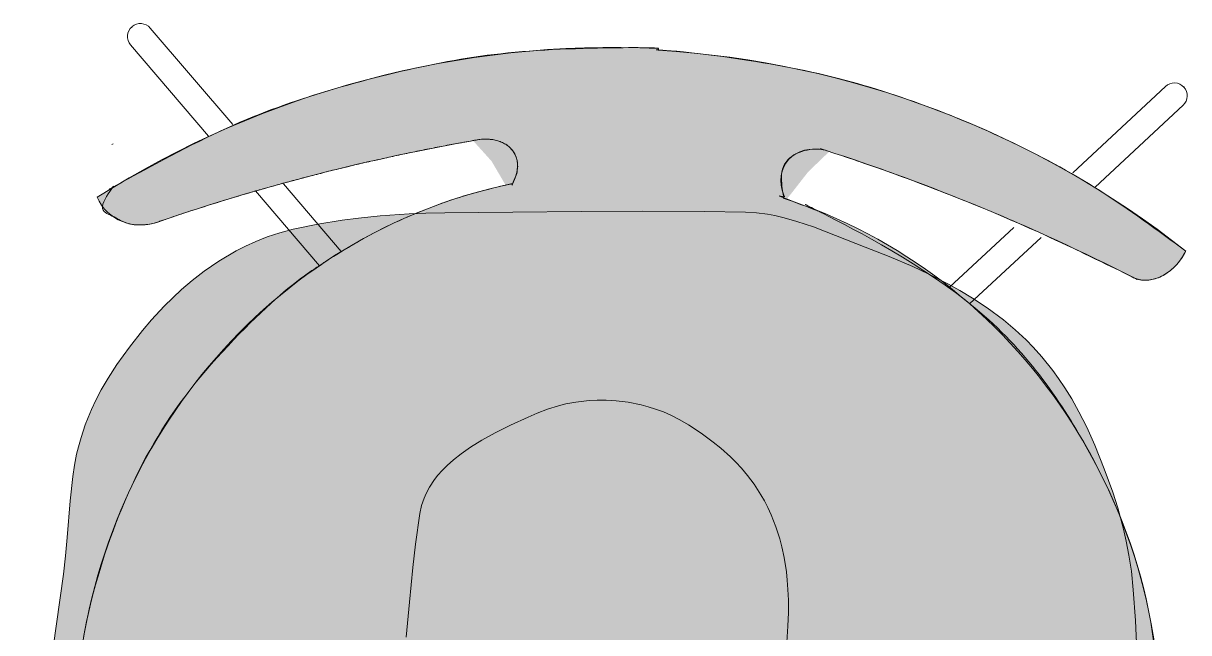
# Model space of a CAD drawing. Header units: millimetres. Extents: x 77031 to 80127, y -3300 to -507.
# Drawn here: x 79168 to 79709, y -891 to -608 of the extents above; entities that cross this region are included whole.
import ezdxf

# ---------------------------------------------------------------- set-up
doc = ezdxf.new("R2010")
doc.units = ezdxf.units.MM
doc.header["$MEASUREMENT"] = 0
for name, color, linetype, lineweight in [('FURN-FREE', 1, 'Continuous', 0), ('PRES-FILL', 7, 'Continuous', 0), ('PRES-PEOP', 42, 'Continuous', 0)]:
    doc.layers.add(name, color=color, linetype=linetype, lineweight=lineweight)

# ---------------------------------------------------------------- blocks, each defined once
blk = doc.blocks.new('ANT_4')
at = {"color": 0, "linetype": 'ByBlock', "lineweight": -2}
for p, q in [((-230.6050000000105, 252.3579999999997), (-230.5850000000064, 252.3590000000058)), ((-222.109999999986, 252.0420000000026), (-182.1699999999983, 208.8470000000048)), ((-230.9230000000098, 243.8940000000025), (-193.1000000000058, 202.9900000000016)), ((249.7079999999842, 243.2330000000047), (208.2010000000009, 201.5610000000065)), ((258.2300000000105, 234.7640000000006), (218.9060000000027, 195.299)), ((-237.2880000000005, 197.6640000000029), (-237.7750000000087, 197.3370000000014)), ((-170.4360000000015, 178.4900000000057), (-139.4140000000043, 144.9220000000005)), ((-157.5270000000019, 182.2000000000021), (-129.5180000000109, 151.9010000000026)), ((181.9289999999892, 175.1600000000026), (153.1640000000043, 146.2840000000028)), ((194.6730000000098, 170.9690000000005), (162.7639999999956, 138.927000000002)), ((237.9219999999914, 154.1480000000047), (237.9240000000136, 154.1490000000017))]:
    blk.add_line(p, q, dxfattribs=at)
at = {"color": 0, "linetype": 'ByBlock', "lineweight": -2, "extrusion": (0, 0, -1)}
for centre, radius, start, end in [((-10.84310449811164, -197.5296352611679), 449.2945550665205, 55.50108333333332, 90.38600277777779), ((226.5099585044372, 247.9666756855809), 6.000000000000013, 47.15889444444441, 137.2503583333333), ((-4.928342642917414, -185.8805704262788), 436.8134136936625, 91.17048888888888, 126.0554083333333), ((-253.9718071523967, 238.9973606325393), 6.000000000000004, 135.0319611111111, 224.8725805555556)]:
    blk.add_arc(centre, radius, start, end, dxfattribs=at)
at = {"color": 0, "linetype": 'ByBlock', "lineweight": -2}
for centre, radius, start, end in [((-226.5152713026764, 247.9676244759812), 5.999999999999996, 132.8928833333333, 222.7335027777778), ((253.9664626423328, 238.9966108046428), 6.000000000000006, 45.01981666666666, 135.1112805555555), ((132.7071059824084, -735.3424480638171), 962.6963830246401, 102.0174, 111.1355305555556), ((-169.4349192846275, -727.9805375626927), 971.6445047199426, 65.2129611111111, 74.33109166666665)]:
    blk.add_arc(centre, radius, start, end, dxfattribs=at)
for centre, major_axis, ratio, start_param, end_param in [((-69.79697139904601, 189.0052291860738), (-18.85645010637373, -11.42001704835106), 0.7101413615132941, 2.274888714839134, 4.205581096373834), ((93.71362615287944, 189.1944012008926), (18.41705503726558, -12.11588146826803), 0.7751110379519796, 2.077604210805752, 4.019110361497601)]:
    blk.add_ellipse(centre, major_axis=major_axis, ratio=ratio, start_param=start_param, end_param=end_param, dxfattribs=at)
at = {"color": 0, "linetype": 'ByBlock', "lineweight": -2, "extrusion": (0, 0, -1)}
for centre, major_axis, ratio, start_param, end_param in [((5.602032608047011, -66.64383137634059), (4.853131661300853, 259.9547020407177), 0.9615384615384603, 4.71238898038469, 6.033510042954888), ((9.50135314144427, -66.71662820159827), (4.853131661300853, 259.9547020407177), 0.9615384615384603, 0.2429364510200118, 1.570796326794897), ((-222.6850850694027, 182.0806756646398), (20.94804797271574, 9.330090363337069), 0.9239178866150758, 1.587065655824202, 3.141592653589793), ((246.9130862459133, 173.3136979749574), (9.33663426129368, 19.01903679660439), 0.7660621444968636, 1.570796326794897, 3.125323324560488)]:
    blk.add_ellipse(centre, major_axis=major_axis, ratio=ratio, start_param=start_param, end_param=end_param, dxfattribs=at)
at = {"color": 0, "linetype": 'ByBlock', "lineweight": -2}
blk.add_point((258.2100000000064, 243.2360000000049), dxfattribs=at)
blk = doc.blocks.new('*U17')
h = blk.add_hatch(color=7)
edge = h.paths.add_edge_path()
edge.add_arc((-189.5230698579501, 3.894953851107857), 436.8134136936625, 323.9445916666667, 358.8295111111111)
edge.add_line((247.1991972945707, -5.028036447503837), (248.1122242495876, -5.046691238021594))
edge.add_arc((-201.1721346928387, -2.019808004086372), 449.2945550665205, 359.6139972222223, 394.4989166666667)
edge.add_ellipse((178.438176232969, 231.508381563428), major_axis=(-9.330090363337066, 20.94804797271574), ratio=0.923917886615076, start_angle=1.272221872585407e-14, end_angle=89.06783611111112)
edge.add_line((158.9346738031754, 223.2300806680287), (158.9509580197946, 223.2407149623759))
edge.add_arc((-738.9849474954879, -123.8838094883686), 962.696383024639, 18.352088268259195, 21.135530555555476, ccw=False)
edge.add_line((174.7483423471522, 179.2264030120568), (174.8475005683345, 179.2592964940268))
edge.add_line((174.8475005683345, 179.2592964940268), (174.7632560480897, 179.1814415873669))
edge.add_arc((-738.9849474954879, -123.8838094883686), 962.696383024639, 12.01740000000001, 18.349268978559394, ccw=False)
edge.add_line((202.6133815910021, 76.5579839336715), (202.613385594364, 76.55796512744564))
edge.add_ellipse((185.3627297544026, 78.62026789307129), major_axis=(-11.42001704835106, 18.85645010637373), ratio=0.7101413615132938, start_angle=130.3415222222222, end_angle=240.9620472222222, ccw=False)
edge.add_line((182.5489720905694, 60.23238496079284), (182.7609163116608, 60.28017894513323))
edge.add_ellipse((-70.28633080801183, 3.22126388597826), major_axis=(259.9547020407177, -4.853131661300898), ratio=0.9615384615384603, start_angle=14.30533888888888, end_angle=36.56680948074337)
edge.add_line((141.2796922553707, 148.2373896327917), (141.2795005683292, 148.2372964940296))
edge.add_line((141.2795005683292, 148.2372964940296), (141.2796552746972, 148.2374394665385))
edge.add_ellipse((-70.28633080801183, 3.22126388597826), major_axis=(259.9547020407177, -4.853131661300898), ratio=0.9615384615384603, start_angle=36.56682350138795, end_angle=90)
edge.add_line((-65.61985805676022, 253.1777081558976), (-65.6193813624709, 253.1770107808261))
edge.add_ellipse((-70.28585411372342, 3.220566510921344), major_axis=(-4.666472751250939, -249.9564442699204), ratio=0.7200000000000003, start_angle=180, end_angle=270.0477989558357)
edge.add_line((-250.2583243620504, 6.371899793577377), (-250.2582958129372, 6.373381804273539))
edge.add_line((-250.2582958129328, 6.37338180426741), (-250.2583502784355, 6.370465271509602))
edge.add_line((-250.2583502784306, 6.370465271513362), (-250.2583243620471, 6.371899793570293))
edge.add_ellipse((-70.29369377162948, 2.800639684093767), major_axis=(-4.731426504006894, -253.4356479310827), ratio=0.7101157289572855, start_angle=269.9522072734702, end_angle=360)
edge.add_line((-75.02512027563535, -250.6350082469871), (-75.02560038452111, -250.6345009173383))
edge.add_ellipse((-70.35912763326951, -0.6780566474189982), major_axis=(259.9547020407177, -4.853131661300898), ratio=0.9615384615384603, start_angle=270, end_angle=346.0807666666667)
edge.add_line((180.8396707460952, -65.51667338455445), (182.314817429226, -65.89743086454109))
edge.add_ellipse((185.5519017692213, -84.89032965885417), major_axis=(-12.11588146826803, -18.41705503726557), ratio=0.7751110379519798, start_angle=119.0379527777778, end_angle=230.2780611111111, ccw=False)
edge.add_line((203.9136546580635, -84.161566487237), (203.9136485167455, -84.16158838126285))
edge.add_arc((-731.6230369943639, 178.2582157786528), 971.6445047199426, 335.213116897576, 344.3310916666666, ccw=False)
edge.add_line((150.507241983214, -229.0981570245494), (150.5065005683309, -229.1007035059883))
edge.add_line((150.5065005683309, -229.1007035059883), (150.5061343833809, -229.1005555235897))
edge.add_line((150.5061343833809, -229.1005555235897), (150.5055005683334, -229.0987035059661))
edge.add_line((150.5055005683334, -229.0987035059661), (150.5383184758289, -228.991420954495))
edge.add_ellipse((169.6711985432867, -238.089789751888), major_axis=(19.0190367966044, -9.336634261293675), ratio=0.7660621444968635, start_angle=180.9321638888889, end_angle=270)
edge.add_line((162.5187564786906, -252.6595538665424), (163.6179454810863, -253.1991566765792))
at = {"color": 0}
blk.add_rational_spline([(163.6179454810922, -253.1991566765792), (244.3956380618752, -142.2440036543121), (247.1991972945757, -5.028036447503837), (247.6557107720782, -5.03736384275544), (248.1122242495876, -5.046691238021594), (249.0632559276296, 136.1162228151952), (169.1080861778337, 252.4564290876879), (150.0661567962538, 243.9753090432787), (158.9346738031686, 223.2300806680287), (158.9428159114855, 223.2353978152096), (158.9509580197946, 223.2407149623759), (167.3843117158985, 201.4254568799079), (174.7483423471567, 179.2264030120568), (174.7979214577431, 179.2428497530491), (174.8475005683345, 179.2592964940268), (174.8053783082119, 179.2203690407041), (174.7632560480897, 179.1814415873669), (191.5264878288372, 128.6399398121575), (202.6133815910043, 76.5579839336715), (202.6133835926826, 76.55797453055857), (202.613385594364, 76.55796512744564), (207.6479790385406, 47.05271919767256), (182.5489720905612, 60.23238496079284), (182.6549442011146, 60.25628195297031), (182.7609163116608, 60.28017894513323), (171.0129643532637, 108.1699772469728), (141.2796922553753, 148.2373896327917), (141.27959641185, 148.2373430634179), (141.2795005683292, 148.2372964940296), (141.2795779215135, 148.237367980284), (141.2796552746972, 148.2374394665385), (65.21804999950791, 250.7350764623698), (-65.61985805676113, 253.1777081558976), (-65.61961970961511, 253.1773594683618), (-65.6193813624709, 253.1770107808261), (-245.7382225845445, 256.5396752922534), (-250.2583243620475, 6.37189979357936), (-250.2583100890329, 6.372640798959765), (-250.2582958129371, 6.37338180426741), (-250.2583230456844, 6.371923537895782), (-250.2583502784355, 6.370465271509602), (-250.2583373217194, 6.371182532544481), (-250.2583243620475, 6.37189979357936), (-255.1439419148408, -247.2723441011622), (-75.02512027563625, -250.6350082469871), (-75.02536033007846, -250.6347545821773), (-75.02560038452111, -250.6345009173383), (128.3684962364841, -254.4316945140599), (180.8396707460938, -65.51667338452535), (181.5772440876608, -65.70705212454777), (182.314817429226, -65.89743086454109), (209.2685806552313, -53.96520079177571), (203.9136546580639, -84.161566487237), (203.9136515874047, -84.16157743424992), (203.9136485167455, -84.16158838126285), (182.9888989878027, -158.7591245014337), (150.5072419832272, -229.0981570245494), (150.5068712757725, -229.0994302652543), (150.5065005683309, -229.1007035059883), (150.5063174758557, -229.1006295147818), (150.5061343833809, -229.1005555235897), (150.5058174758569, -229.0996295147634), (150.5055005683334, -229.0987035059661), (150.5219095220809, -229.0450622302305), (150.5383184758289, -228.991420954495), (143.8066565910931, -243.4735979856341), (162.518756478697, -252.659553866557), (163.0683509798882, -252.9293552715535), (163.6179454810922, -253.1991566765792)], [1, 0.954018458761833, 1, 1, 1, 0.954018458761833, 1, 0.7128353987122346, 1, 1, 1, 0.9997050096312174, 1, 1, 1, 1, 1, 0.9984737766805626, 1, 1, 1, 0.5691322564512941, 1, 1, 1, 0.9811892478442809, 1, 1, 1, 1, 1, 0.8932412642455915, 1, 1, 1, 0.7068117680607829, 1, 0.9999999999957255, 1, 1, 1, 0.999999999995883, 1, 0.7068118065158087, 1, 1, 1, 0.7875766260787885, 1, 1, 1, 0.5646781698281227, 1, 1, 1, 0.9968360298930732, 1, 1, 1, 1, 1, 1, 1, 1, 1, 0.7128353987122346, 1, 1, 1], degree=2, knots=[0, 0, 0, 0.03448275862068965, 0.03448275862068965, 0.06896551724137931, 0.06896551724137931, 0.1034482758620689, 0.1034482758620689, 0.1379310344827586, 0.1379310344827586, 0.1724137931034482, 0.1724137931034482, 0.2068965517241378, 0.2068965517241378, 0.2241379310344826, 0.2241379310344826, 0.2413793103448275, 0.2413793103448275, 0.2758620689655172, 0.2758620689655172, 0.3103448275862069, 0.3103448275862069, 0.3448275862068964, 0.3448275862068964, 0.3793103448275861, 0.3793103448275861, 0.4137931034482755, 0.4137931034482755, 0.4310344827586206, 0.4310344827586206, 0.4482758620689654, 0.4482758620689654, 0.4827586206896549, 0.4827586206896549, 0.5172413793103448, 0.5172413793103448, 0.5517241379310345, 0.5517241379310345, 0.5862068965517239, 0.5862068965517239, 0.6206896551724138, 0.6206896551724138, 0.6551724137931033, 0.6551724137931033, 0.6896551724137929, 0.6896551724137929, 0.7241379310344825, 0.7241379310344825, 0.7586206896551724, 0.7586206896551724, 0.7931034482758622, 0.7931034482758622, 0.8275862068965517, 0.8275862068965517, 0.8620689655172412, 0.8620689655172412, 0.8965517241379309, 0.8965517241379309, 0.9051724137931034, 0.9051724137931034, 0.9137931034482757, 0.9137931034482757, 0.9224137931034483, 0.9224137931034483, 0.9310344827586206, 0.9310344827586206, 0.9655172413793103, 0.9655172413793103, 1, 1, 1], dxfattribs=at)
at = {"color": 0, "linetype": 'Continuous', "lineweight": 0, "rotation": 270}
blk.add_blockref('ANT_4', (-3.64249943167124, 8.823296494025271), dxfattribs=at)
blk = doc.blocks.new('SERIES 7_4')
at = {"color": 0, "linetype": 'Continuous', "lineweight": 0, "rotation": 89.99999999999997}
blk.add_blockref('*U17', (-5.046691238021594, -248.1122242495944), dxfattribs=at)
blk = doc.blocks.new('*U29')
at = {"layer": 'PRES-FILL', "linetype": 'ByBlock', "lineweight": -2, "extrusion": (0, 0, -1)}
h = blk.add_hatch(color=0, dxfattribs=at)
edge = h.paths.add_edge_path(flags=16)
edge.add_spline(control_points=[(87.07831214767793, -291.0744552105753), (88.89239608468051, -288.4548494400879), (89.38684500837553, -283.2889002702723), (89.49025166836509, -277.4036297992789)], knot_values=[0, 0, 0, 0, 1, 1, 1, 1], degree=3, periodic=0)
edge.add_spline(control_points=[(89.49025166836509, -277.4036297992789), (94.07544578356465, -264.2978469137524), (102.2647964179341, -248.1244687475482), (94.97166972404375, -247.5728208029177), (87.95137615261046, -247.0418098000227), (89.72454525634384, -264.0690811901659), (89.49025166836509, -277.4036297992789)], knot_values=[0, 0, 0, 0, 0.5095306753181346, 0.5095306753181346, 0.5095306753181346, 1, 1, 1, 1], degree=3, periodic=0)
edge.add_spline(control_points=[(89.49025166836509, -277.4036297992789), (87.52906642854941, -283.0092524418142), (86.22724547801045, -288.0536722698598), (87.07831214767793, -291.0744552105753)], knot_values=[0, 0, 0, 0, 1, 1, 1, 1], degree=3, periodic=0)
edge.add_spline(control_points=[(87.07831214767793, -291.0744552105753), (85.9599922293637, -292.6893514408366), (84.34017201390816, -293.3365619410106), (82.00130538466328, -292.5880610099557), (63.59383381524094, -286.6971694839449), (44.85866232329863, -280.6748171648796), (26.44999149457726, -274.1039725799928), (3.977330236448324, -266.0825154139457), (-18.35495155215176, -258.1142490278435), (-40.76494914465002, -249.809805402183), (-62.09082103252877, -241.907104827158), (-84.02545566087065, -234.3002088238209), (-102.0363383753793, -220.28688754615), (-117.448824006904, -208.2952424799005), (-129.9151441368813, -193.2241611071368), (-142.6432244094176, -178.5923170648239), (-163.0005941388154, -155.1900558743801), (-182.8546414146404, -131.3060623629208), (-203.2343677893878, -107.9247166533823), (-213.1979345754662, -96.49367016922042), (-224.2374659781999, -86.03110257819208), (-234.3364193446905, -74.70105654420331), (-246.7178919629805, -60.8102453242609), (-254.7748833752048, -44.37492258177372), (-259.7027346674222, -25.00474835188652), (-268.8092894337969, 10.790883861162), (-269.3557246566706, 46.90065336135012), (-252.6851600430164, 77.86553913385433), (-241.2536237630775, 99.09914599225885), (-227.3397290833236, 117.7993371364209), (-211.9662182720858, 135.6688070436066), (-198.2174307193054, 151.6497725143781), (-184.446872889821, 167.5986870604975), (-170.5998475073648, 183.4938566907585), (-153.8705150601745, 202.6976618187982), (-137.0851828110535, 221.9010084819747), (-119.8497930294543, 240.5959913312545), (-106.8232585273363, 254.7256885524912), (-88.38601897299668, 262.3861756959013), (-71.07116077232058, 271.4910562303485), (-49.31172820175561, 282.9330808634113), (-28.25311481853714, 292.6512301066032), (-3.265834411591641, 297.327335357113), (21.50146026009315, 301.9622726039524), (44.73838342506497, 298.5593976669406), (68.35236469293159, 290.7234910957341), (91.13489496558032, 283.1634876956814), (111.8712580557331, 273.757788462317), (130.4584782136371, 259.7759117501846), (157.4580053185855, 239.466039910214), (182.7918153615174, 217.513669257547), (207.6003872518631, 194.9019255929015), (226.2076064090652, 177.9423975816608), (243.9963418850166, 159.9594654293833), (260.346588723587, 140.744312717994), (265.3696622714488, 134.8410914237393), (270.0630620164593, 127.4894450132924), (269.828143666542, 119.5425549639112), (269.0001458406405, 91.53279035793093), (265.0361819725149, 65.12352676320734), (263.1618364924143, 37.95410509096837), (261.1843437510543, 9.28952072669199), (260.2340487209367, -19.5611151615376), (257.9202655614936, -48.2518908441707), (257.6397211215517, -51.73062547016161), (254.9934591089768, -54.59069810861547), (254.1837163049422, -58.03427320503397), (253.3515663618091, -61.57313863996387), (253.2291796872742, -65.17489315882995), (253.4760670081814, -68.77246832677338), (254.4084206014304, -82.3584723508975), (267.5626279749195, -92.20125338994694), (268.1809031531448, -106.6588880038689), (268.981759190312, -125.38596030396), (262.4752963331921, -142.6908594273409), (255.5529541847354, -157.7631315541803), (248.2408484707121, -173.6840503381827), (230.6169023986149, -188.9544215020142), (215.0945164613877, -195.9084356161911), (194.6235048089511, -205.079429336969), (227.5421476998163, -119.8030906882923), (210.4050449188071, -122.7259414140281), (200.648964470085, -124.3899080240299), (194.8665631468029, -152.8433226549823), (181.9270150395314, -153.2528445356365), (179.847843233576, -153.3186479424257), (175.6591534204708, -153.3011556875572), (175.591642320047, -151.0476115536221), (174.6981617055499, -121.2229162775184), (175.9042505497418, -84.15658467014146), (191.9475750214042, -63.78702212475037), (196.1806730425742, -58.41242815857549), (202.3631110609931, -54.47162794198812), (209.6942834992224, -51.72211669212265)], knot_values=[0, 0, 0, 0, 0.004098381531734696, 0.004098381531734696, 0.004098381531734696, 0.03635368013720219, 0.03635368013720219, 0.03635368013720219, 0.07572982011414187, 0.07572982011414187, 0.07572982011414187, 0.1132010653974124, 0.1132010653974124, 0.1132010653974124, 0.14526640270913, 0.14526640270913, 0.14526640270913, 0.1965519000639748, 0.1965519000639748, 0.1965519000639748, 0.2216251747810174, 0.2216251747810174, 0.2216251747810174, 0.25236539637566, 0.25236539637566, 0.25236539637566, 0.3091726121130702, 0.3091726121130702, 0.3091726121130702, 0.3481271264153437, 0.3481271264153437, 0.3481271264153437, 0.3829647993414165, 0.3829647993414165, 0.3829647993414165, 0.4250540564899624, 0.4250540564899624, 0.4250540564899624, 0.4568651827461615, 0.4568651827461615, 0.4568651827461615, 0.4968419500255261, 0.4968419500255261, 0.4968419500255261, 0.5364667654958765, 0.5364667654958765, 0.5364667654958765, 0.5746963866582342, 0.5746963866582342, 0.5746963866582342, 0.630228181300859, 0.630228181300859, 0.630228181300859, 0.6718787961638446, 0.6718787961638446, 0.6718787961638446, 0.6846745725113127, 0.6846745725113127, 0.6846745725113127, 0.7297748169105458, 0.7297748169105458, 0.7297748169105458, 0.7773569765908894, 0.7773569765908894, 0.7773569765908894, 0.78312627708974, 0.78312627708974, 0.78312627708974, 0.7890552252170661, 0.7890552252170661, 0.7890552252170661, 0.8114455046014806, 0.8114455046014806, 0.8114455046014806, 0.8404477855449914, 0.8404477855449914, 0.8404477855449914, 0.8710830444871903, 0.8710830444871903, 0.8710830444871903, 0.9114849997865957, 0.9114849997865957, 0.9114849997865957, 0.9344856628054873, 0.9344856628054873, 0.9344856628054873, 0.9381814897131244, 0.9381814897131244, 0.9381814897131244, 0.9870941822375215, 0.9870941822375215, 0.9870941822375215, 1, 1, 1, 1], degree=3, periodic=0)
edge.add_line((209.6942834992224, -51.72211669212265), (193.955431392118, -0.0241649686722667))
edge.add_spline(control_points=[(193.955431392118, -0.0241649686722667), (187.0334699935411, 22.71264097995299), (179.5682325627786, 45.27655141682772), (171.5461613383668, 67.66414764719957), (163.0286974002956, 91.43426115250622), (139.5974247023114, 107.5570674202099), (118.7270846086176, 121.8980210750306), (107.4085535302511, 129.6754951798575), (96.13803730567452, 136.5337036815545), (80.50538087005407, 136.8893178527505), (68.37265735134861, 137.1653149897174), (58.48686090826959, 133.788806689874), (50.14550819517171, 127.2132180820699)], knot_values=[0, 0, 0, 0, 0.3242048070790112, 0.3242048070790112, 0.3242048070790112, 0.6684304659642469, 0.6684304659642469, 0.6684304659642469, 0.8551130404015013, 0.8551130404015013, 0.8551130404015013, 1, 1, 1, 1], degree=3, periodic=0)
edge.add_line((50.14550819517171, 127.2132180820699), (43.44551937063807, 121.9315363570786))
edge.add_spline(control_points=[(43.44551937063807, 121.9315363570786), (52.97537610727159, 111.9743174005635), (61.70828375140991, 101.2227619635159), (66.2196739088613, 86.38209284511686), (72.00109886937571, 67.36351722245308), (70.56204819517734, 51.92159684379294), (65.78859446714341, 32.36011425749166), (60.91834914836363, 12.40198238467565), (52.41068678938609, -3.899051624990534), (40.46282677567797, -16.59624482721847), (29.76929379776266, -27.96044344348047), (15.70692158864404, -35.86571801295941), (-4.085994196801039, -37.78828460553632), (-21.39602580967767, -39.46967853732349), (-32.80868237360119, -32.61645050876541), (-46.0311576361928, -27.68787525540392), (-56.11757800572377, -23.92824017642852), (-63.95629683329753, -4.318340353151143), (-73.36998533716542, -9.364488506835187), (-78.17783261310979, -11.94170461557951), (-80.01234252598806, -18.3945593916651), (-82.95708621913946, -23.17112827466917), (-90.37560748164833, -35.20446003901452), (-104.8919222977493, -43.48754374749842), (-103.9488796295409, -59.94721314539493), (-102.6316696438007, -82.93752061139821), (-81.87161202239804, -92.77921701141167), (-71.79374211273534, -109.589686243191), (-62.7509441045695, -124.6735957450219), (-56.88481326242618, -143.0784906290646), (-45.7438668603354, -155.8284881344516), (-27.61782189122459, -176.5724195560542), (8.65840409615339, -176.6467294013128), (33.86351756972726, -189.2710082729027), (57.29500610366085, -201.0069461387684), (80.00715993151971, -218.5647198101797), (102.9092625649355, -230.2106602261701), (126.4267073182637, -242.1695080541322), (170.3451343521301, -203.4649171256387), (183.9370973615951, -215.0859390001424), (185.4372476237404, -216.3685557200151), (186.1864357418453, -221.3471233283854), (185.6590915353445, -224.0190201072328), (183.9894642690488, -232.4785265553073), (161.5987339165004, -243.6861511579336), (165.3047475051208, -244.3993410344556), (170.2820739891904, -245.3571839500655), (189.8162513641728, -233.9521160573568), (202.0941385273254, -232.4393783164996), (206.9790718614167, -231.83751393071), (219.1576623974543, -228.4554485970584), (217.4211306994839, -233.8441241849869), (214.2524660100025, -243.6768880085438), (208.3265807279313, -250.7895085956625), (201.6973211800068, -257.1143157225524), (184.837018313694, -273.2002998294192), (168.616999719794, -289.941646781539), (141.3669247969447, -295.3527005506985), (121.8067194644464, -299.2367751116544), (104.2733657352655, -296.6543974041706), (90.11643816897413, -293.8974959615152), (88.45242821296415, -293.5734488526068), (87.50048847749713, -292.572931299932), (87.07831214767793, -291.0744552105753)], knot_values=[0, 0, 0, 0, 0.0445675321191511, 0.0445675321191511, 0.0445675321191511, 0.1016815997639398, 0.1016815997639398, 0.1016815997639398, 0.1599537725823565, 0.1599537725823565, 0.1599537725823565, 0.2121083342373425, 0.2121083342373425, 0.2121083342373425, 0.2577204674264914, 0.2577204674264914, 0.2577204674264914, 0.2925144935189276, 0.2925144935189276, 0.2925144935189276, 0.3102848248294786, 0.3102848248294786, 0.3102848248294786, 0.3550525854241348, 0.3550525854241348, 0.3550525854241348, 0.4175826737119677, 0.4175826737119677, 0.4175826737119677, 0.4736904586800346, 0.4736904586800346, 0.4736904586800346, 0.5649764407445235, 0.5649764407445235, 0.5649764407445235, 0.6498388415546573, 0.6498388415546573, 0.6498388415546573, 0.7369813565731338, 0.7369813565731338, 0.7369813565731338, 0.746599309966639, 0.746599309966639, 0.746599309966639, 0.7770507628045908, 0.7770507628045908, 0.7770507628045908, 0.817948298408715, 0.817948298408715, 0.817948298408715, 0.8342199689575515, 0.8342199689575515, 0.8342199689575515, 0.8639110295738617, 0.8639110295738617, 0.8639110295738617, 0.9394247835290591, 0.9394247835290591, 0.9394247835290591, 0.9936288375354178, 0.9936288375354178, 0.9936288375354178, 1, 1, 1, 1], degree=3, periodic=0)
at = {"layer": 'PRES-PEOP', "color": 0, "linetype": 'ByBlock', "lineweight": -2, "extrusion": (0, 0, -1), "flags": 128}
for points in [[(152.8267497413981, 242.2985598653104), (141.721753737329, 251.1309100056387), (130.4584782136371, 259.7759117501846), (123.4049339027843, 264.799528890755), (117.0558820584483, 268.8735585922477), (111.3683771468786, 272.2088810227797), (106.2930845463634, 274.9628664284974), (97.19568810226338, 279.4416036494003), (90.19784288969822, 282.5409279719024), (79.43071058287751, 286.8219833046605), (68.35236469293159, 290.7234910957341), (59.53830314812512, 293.444551226632), (51.83160202302679, 295.4523504952449), (45.07998631960072, 296.9000140265925), (39.15760244342528, 297.9142856177496), (33.95861774382502, 298.5979637734927), (29.39279718988109, 299.0330797419083), (21.35552726172318, 299.4103336945191), (15.27991761822341, 299.356780215443), (10.69173482929909, 299.118595751097), (3.751879115538031, 298.4299740515416), (-3.265834411591641, 297.327335357113), (-12.4859969984318, 295.3449949310016), (-20.28084655222483, 293.2536368538567), (-26.92493009369355, 291.1718054332159), (-32.62517644771287, 289.1716097251847), (-42.40119507051713, 285.3063300503345), (-49.61468122985389, 282.1340770118186), (-60.34001144774811, 276.9991975214289), (-71.07116077232058, 271.4910562303485), (-84.17320230606856, 264.8079915647613), (-93.89653641637415, 259.7095108682697), (-100.9611452354802, 255.6237726225881), (-106.059760036318, 252.3221344938429), (-109.7410816355405, 249.6744246147864), (-112.409085474872, 247.5761608942121), (-116.2425367656979, 244.2239803420234), (-119.8497930294543, 240.5959913312545), (-132.7141492879819, 226.4764150680639), (-151.7457676101913, 205.0630254053758), (-170.5998475073648, 183.4938566907585), (-191.3195879308332, 159.6134896653166), (-211.9662182720858, 135.6688070436066), (-217.6599577846282, 128.9192570921223), (-222.5198042792399, 122.9247244792277), (-230.7259737304485, 112.2065976106678), (-236.610161428187, 103.9529473193325), (-240.8593724437669, 97.62780089974694), (-246.9520361231844, 87.90237362137123), (-252.6851600430164, 77.86553913385433), (-255.6143822339072, 72.04614680635859), (-258.0044339216402, 66.48317890906037), (-259.9417265634183, 61.17948359750881), (-261.4991991204879, 56.13440988475486), (-262.7384347550906, 51.34461078514141), (-264.5067223336009, 42.21993934818602), (-265.4854536767962, 34.09769972953654), (-265.9280719948147, 26.89815375899343), (-266.0129736210511, 20.53649850745569), (-265.5189487371754, 9.286634857504396), (-264.6435367935701, 0.7710611355360015), (-263.72080866123, -5.648656492900045), (-261.9356686981264, -15.31493950914592), (-259.7027346674222, -25.00474835188652), (-257.7072162145996, -32.17580147938133), (-255.7092521375162, -38.20736506692629), (-253.7604042744424, -43.30490697451023), (-251.8963439241052, -47.63144048595132), (-250.1402043174821, -51.31742136739922), (-248.505473609257, -54.46811426677596), (-245.4184304290538, -59.81903494204744), (-242.908997963219, -63.70027832809865), (-240.9148184588921, -66.53924378901866), (-237.7390407942075, -70.6854071066482), (-234.3364193446905, -74.70105654420331), (-226.6150156340082, -83.07341130358691), (-214.7888087521496, -95.38297598968347), (-208.9379129411755, -101.5874928220583), (-203.2343677893878, -107.9247166533823), (-172.9335290726449, -143.2453998736601)], [(42.30569761838706, 123.1151943610021), (37.17345893803576, 128.3311768929416), (32.5034716568407, 132.7574442142868), (28.26247008871724, 136.491184361621), (24.42137812215515, 139.6289525296379), (20.95287123195158, 142.2603682074041), (17.83032134083624, 144.4653116193658), (12.15577048977866, 148.0791292121066), (7.71275884800707, 150.562545328532), (4.268742274281976, 152.2848670117746), (-1.086656372979633, 154.6241073820638), (-6.681528498702392, 156.6466464374898), (-10.27867465069721, 157.7261329594985), (-13.63139486521686, 158.5756068344126), (-16.75969240520499, 159.2332775273244), (-22.59399236963509, 160.1179174829595), (-27.67481244308874, 160.5354231907768), (-32.10977511515375, 160.6414568325272), (-35.98733679712313, 160.5449020072629), (-39.38136890025635, 160.3216073321673), (-45.33237938780803, 159.6346883518854), (-49.81290630960575, 158.8857315950081), (-56.57678068677342, 157.4136435860491), (-63.41155187656841, 155.5570370833811), (-67.84875421201286, 154.0818664593171), (-71.90046972093114, 152.4441332393108), (-75.5956312501512, 150.6956067096835), (-78.96223083900986, 148.8778880812024), (-82.02701760469063, 147.0242188483535), (-84.81530325324275, 145.1609754188612), (-89.80693120662909, 141.3595419111589), (-93.90348773331061, 137.727565831352), (-97.26514834410773, 134.335390182343), (-100.0257825182853, 131.2165546824035), (-102.2960530968703, 128.3811261621231), (-105.9253913543434, 123.202669718492), (-108.3452580552766, 119.1577415599895), (-109.9817317983034, 116.0444758569065), (-112.1369868198817, 111.2632434163461), (-113.9169936891776, 106.3691285354726), (-115.3018438015933, 102.0161194057), (-117.878598171621, 93.4742438611429), (-119.9451032225115, 85.7176765625627), (-121.4691082343197, 78.81866450056987), (-122.4911553848287, 72.7660841132165), (-123.0840971857469, 67.5046405599278), (-123.3300691907789, 62.95867435044056), (-123.3081675862413, 59.04619574483513), (-123.0885448672561, 55.68679012051143), (-122.7302315756897, 52.80574096831697), (-122.2810179064763, 50.33587014859222), (-121.1686470328059, 46.14423757581972), (-120.0431291239802, 43.12357252708898), (-119.024662356409, 40.93510806046106), (-117.2010479146702, 37.78792533196247), (-115.0026224108369, 34.81802084118681), (-105.5709923312825, 23.84156605489261), (-98.33178701555153, 15.79311452444381), (-87.30054301232303, 3.902209536652663), (-76.17947707413987, -7.913021600659704)]]:
    blk.add_lwpolyline(points, dxfattribs=at)
blk = doc.blocks.new('ANT_14')
at = {"color": 0, "linetype": 'ByBlock', "lineweight": -2}
for p, q in [((-230.6050000000105, 252.3579999999997), (-230.5850000000064, 252.3590000000058)), ((-222.109999999986, 252.0420000000026), (-182.1699999999983, 208.8470000000048)), ((-230.9230000000098, 243.8940000000025), (-193.1000000000058, 202.9900000000016)), ((249.7079999999842, 243.2330000000047), (208.2010000000009, 201.5610000000065)), ((258.2300000000105, 234.7640000000006), (218.9060000000027, 195.299)), ((-237.2880000000005, 197.6640000000029), (-237.7750000000087, 197.3370000000014)), ((-170.4360000000015, 178.4900000000057), (-139.4140000000043, 144.9220000000005)), ((-157.5270000000019, 182.2000000000021), (-129.5180000000109, 151.9010000000026)), ((181.9289999999892, 175.1600000000026), (153.1640000000043, 146.2840000000028)), ((194.6730000000098, 170.9690000000005), (162.7639999999956, 138.927000000002)), ((237.9219999999914, 154.1480000000047), (237.9240000000136, 154.1490000000017))]:
    blk.add_line(p, q, dxfattribs=at)
at = {"color": 0, "linetype": 'ByBlock', "lineweight": -2, "extrusion": (0, 0, -1)}
for centre, radius, start, end in [((-10.84310449811164, -197.5296352611679), 449.2945550665205, 55.50108333333332, 90.38600277777779), ((226.5099585044372, 247.9666756855809), 6.000000000000013, 47.15889444444441, 137.2503583333333), ((-4.928342642917414, -185.8805704262788), 436.8134136936625, 91.17048888888888, 126.0554083333333), ((-253.9718071523967, 238.9973606325393), 6.000000000000004, 135.0319611111111, 224.8725805555556)]:
    blk.add_arc(centre, radius, start, end, dxfattribs=at)
at = {"color": 0, "linetype": 'ByBlock', "lineweight": -2}
for centre, radius, start, end in [((-226.5152713026764, 247.9676244759812), 5.999999999999996, 132.8928833333333, 222.7335027777778), ((253.9664626423328, 238.9966108046428), 6.000000000000006, 45.01981666666666, 135.1112805555555), ((132.7071059824084, -735.3424480638171), 962.6963830246401, 102.0174, 111.1355305555556), ((-169.4349192846275, -727.9805375626927), 971.6445047199426, 65.2129611111111, 74.33109166666665)]:
    blk.add_arc(centre, radius, start, end, dxfattribs=at)
for centre, major_axis, ratio, start_param, end_param in [((-69.79697139904601, 189.0052291860738), (-18.85645010637373, -11.42001704835106), 0.7101413615132941, 2.274888714839134, 4.205581096373834), ((93.71362615287944, 189.1944012008926), (18.41705503726558, -12.11588146826803), 0.7751110379519796, 2.077604210805752, 4.019110361497601)]:
    blk.add_ellipse(centre, major_axis=major_axis, ratio=ratio, start_param=start_param, end_param=end_param, dxfattribs=at)
at = {"color": 0, "linetype": 'ByBlock', "lineweight": -2, "extrusion": (0, 0, -1)}
for centre, major_axis, ratio, start_param, end_param in [((5.602032608047011, -66.64383137634059), (4.853131661300853, 259.9547020407177), 0.9615384615384603, 4.71238898038469, 6.033510042954888), ((9.50135314144427, -66.71662820159827), (4.853131661300853, 259.9547020407177), 0.9615384615384603, 0.2429364510200118, 1.570796326794897), ((-222.6850850694027, 182.0806756646398), (20.94804797271574, 9.330090363337069), 0.9239178866150758, 1.587065655824202, 3.141592653589793), ((246.9130862459133, 173.3136979749574), (9.33663426129368, 19.01903679660439), 0.7660621444968636, 1.570796326794897, 3.125323324560488)]:
    blk.add_ellipse(centre, major_axis=major_axis, ratio=ratio, start_param=start_param, end_param=end_param, dxfattribs=at)
at = {"color": 0, "linetype": 'ByBlock', "lineweight": -2}
blk.add_point((258.2100000000064, 243.2360000000049), dxfattribs=at)
blk = doc.blocks.new('*U51')
h = blk.add_hatch(color=7)
edge = h.paths.add_edge_path()
edge.add_arc((-189.5230698579501, 3.894953851107857), 436.8134136936625, 323.9445916666667, 358.8295111111111)
edge.add_line((247.1991972945707, -5.028036447503837), (248.1122242495876, -5.046691238021594))
edge.add_arc((-201.1721346928387, -2.019808004086372), 449.2945550665205, 359.6139972222223, 394.4989166666667)
edge.add_ellipse((178.438176232969, 231.508381563428), major_axis=(-9.330090363337066, 20.94804797271574), ratio=0.923917886615076, start_angle=1.272221872585407e-14, end_angle=89.06783611111112)
edge.add_line((158.9346738031754, 223.2300806680287), (158.9509580197946, 223.2407149623759))
edge.add_arc((-738.9849474954879, -123.8838094883686), 962.6963830246389, 18.352088268259195, 21.135530555555476, ccw=False)
edge.add_line((174.7483423471522, 179.2264030120568), (174.8475005683345, 179.2592964940268))
edge.add_line((174.8475005683345, 179.2592964940268), (174.7632560480897, 179.1814415873669))
edge.add_arc((-738.9849474954879, -123.8838094883686), 962.6963830246389, 12.01740000000001, 18.349268978559394, ccw=False)
edge.add_line((202.6133815910021, 76.5579839336715), (202.613385594364, 76.55796512744564))
edge.add_ellipse((185.3627297544026, 78.62026789307129), major_axis=(-11.42001704835106, 18.85645010637373), ratio=0.7101413615132938, start_angle=130.3415222222222, end_angle=240.9620472222222, ccw=False)
edge.add_line((182.5489720905694, 60.23238496079284), (182.7609163116608, 60.28017894513323))
edge.add_ellipse((-70.28633080801183, 3.22126388597826), major_axis=(259.9547020407177, -4.853131661300898), ratio=0.9615384615384603, start_angle=14.30533888888888, end_angle=36.56680948074337)
edge.add_line((141.2796922553707, 148.2373896327917), (141.2795005683292, 148.2372964940296))
edge.add_line((141.2795005683292, 148.2372964940296), (141.2796552746972, 148.2374394665385))
edge.add_ellipse((-70.28633080801183, 3.22126388597826), major_axis=(259.9547020407177, -4.853131661300898), ratio=0.9615384615384603, start_angle=36.56682350138795, end_angle=90)
edge.add_line((-65.61985805676022, 253.1777081558976), (-65.6193813624709, 253.1770107808261))
edge.add_ellipse((-70.28585411372342, 3.220566510921344), major_axis=(-4.666472751250939, -249.9564442699204), ratio=0.7200000000000002, start_angle=180, end_angle=270.0477989558357)
edge.add_line((-250.2583243620504, 6.371899793577377), (-250.2582958129371, 6.373381804273539))
edge.add_line((-250.2582958129328, 6.37338180426741), (-250.2583502784355, 6.370465271509602))
edge.add_line((-250.2583502784306, 6.370465271513362), (-250.2583243620471, 6.371899793570293))
edge.add_ellipse((-70.29369377162948, 2.800639684093767), major_axis=(-4.731426504006894, -253.4356479310827), ratio=0.7101157289572854, start_angle=269.9522072734702, end_angle=360)
edge.add_line((-75.02512027563535, -250.6350082469871), (-75.02560038452111, -250.6345009173383))
edge.add_ellipse((-70.35912763326951, -0.6780566474189982), major_axis=(259.9547020407177, -4.853131661300898), ratio=0.9615384615384603, start_angle=270, end_angle=346.0807666666667)
edge.add_line((180.8396707460952, -65.51667338455445), (182.314817429226, -65.89743086454109))
edge.add_ellipse((185.5519017692213, -84.89032965885417), major_axis=(-12.11588146826803, -18.41705503726557), ratio=0.7751110379519798, start_angle=119.0379527777778, end_angle=230.2780611111111, ccw=False)
edge.add_line((203.9136546580635, -84.161566487237), (203.9136485167455, -84.16158838126285))
edge.add_arc((-731.6230369943639, 178.2582157786528), 971.6445047199426, 335.213116897576, 344.3310916666666, ccw=False)
edge.add_line((150.507241983214, -229.0981570245494), (150.5065005683309, -229.1007035059883))
edge.add_line((150.5065005683309, -229.1007035059883), (150.5061343833809, -229.1005555235897))
edge.add_line((150.5061343833809, -229.1005555235897), (150.5055005683334, -229.0987035059661))
edge.add_line((150.5055005683334, -229.0987035059661), (150.5383184758289, -228.991420954495))
edge.add_ellipse((169.6711985432867, -238.089789751888), major_axis=(19.0190367966044, -9.336634261293675), ratio=0.7660621444968635, start_angle=180.9321638888889, end_angle=270)
edge.add_line((162.5187564786906, -252.6595538665424), (163.6179454810863, -253.1991566765792))
at = {"color": 0}
blk.add_rational_spline([(163.6179454810922, -253.1991566765792), (244.3956380618752, -142.2440036543121), (247.1991972945757, -5.028036447503837), (247.6557107720782, -5.03736384275544), (248.1122242495876, -5.046691238021594), (249.0632559276296, 136.1162228151952), (169.1080861778337, 252.4564290876879), (150.0661567962538, 243.9753090432787), (158.9346738031686, 223.2300806680287), (158.9428159114855, 223.2353978152096), (158.9509580197946, 223.2407149623759), (167.3843117158985, 201.4254568799079), (174.7483423471567, 179.2264030120568), (174.7979214577431, 179.2428497530491), (174.8475005683345, 179.2592964940268), (174.8053783082119, 179.2203690407041), (174.7632560480897, 179.1814415873669), (191.5264878288372, 128.6399398121575), (202.6133815910043, 76.5579839336715), (202.6133835926826, 76.55797453055857), (202.613385594364, 76.55796512744564), (207.6479790385406, 47.05271919767256), (182.5489720905612, 60.23238496079284), (182.6549442011146, 60.25628195297031), (182.7609163116608, 60.28017894513323), (171.0129643532637, 108.1699772469728), (141.2796922553753, 148.2373896327917), (141.27959641185, 148.2373430634179), (141.2795005683292, 148.2372964940296), (141.2795779215135, 148.237367980284), (141.2796552746972, 148.2374394665385), (65.21804999950791, 250.7350764623698), (-65.61985805676113, 253.1777081558976), (-65.61961970961511, 253.1773594683618), (-65.6193813624709, 253.1770107808261), (-245.738222584544, 256.5396752922534), (-250.2583243620472, 6.37189979357936), (-250.2583100890329, 6.372640798959765), (-250.2582958129369, 6.37338180426741), (-250.2583230456844, 6.371923537895782), (-250.2583502784355, 6.370465271509602), (-250.2583373217194, 6.371182532544481), (-250.2583243620472, 6.37189979357936), (-255.1439419148408, -247.2723441011622), (-75.02512027563625, -250.6350082469871), (-75.02536033007846, -250.6347545821773), (-75.02560038452111, -250.6345009173383), (128.3684962364841, -254.4316945140599), (180.8396707460938, -65.51667338452535), (181.5772440876608, -65.70705212454777), (182.314817429226, -65.89743086454109), (209.2685806552313, -53.96520079177571), (203.9136546580639, -84.161566487237), (203.9136515874047, -84.16157743424992), (203.9136485167455, -84.16158838126285), (182.9888989878027, -158.7591245014337), (150.5072419832272, -229.0981570245494), (150.5068712757725, -229.0994302652543), (150.5065005683309, -229.1007035059883), (150.5063174758557, -229.1006295147818), (150.5061343833809, -229.1005555235897), (150.5058174758569, -229.0996295147634), (150.5055005683334, -229.0987035059661), (150.5219095220809, -229.0450622302305), (150.5383184758289, -228.991420954495), (143.8066565910931, -243.4735979856341), (162.518756478697, -252.659553866557), (163.0683509798882, -252.9293552715535), (163.6179454810922, -253.1991566765792)], [1, 0.954018458761833, 1, 1, 1, 0.954018458761833, 1, 0.7128353987122346, 1, 1, 1, 0.9997050096312174, 1, 1, 1, 1, 1, 0.9984737766805626, 1, 1, 1, 0.5691322564512941, 1, 1, 1, 0.9811892478442809, 1, 1, 1, 1, 1, 0.8932412642455915, 1, 1, 1, 0.7068117680607829, 1, 0.9999999999957255, 1, 1, 1, 0.999999999995883, 1, 0.7068118065158087, 1, 1, 1, 0.7875766260787885, 1, 1, 1, 0.5646781698281227, 1, 1, 1, 0.9968360298930732, 1, 1, 1, 1, 1, 1, 1, 1, 1, 0.7128353987122346, 1, 1, 1], degree=2, knots=[0, 0, 0, 0.03448275862068965, 0.03448275862068965, 0.06896551724137931, 0.06896551724137931, 0.1034482758620689, 0.1034482758620689, 0.1379310344827586, 0.1379310344827586, 0.1724137931034482, 0.1724137931034482, 0.2068965517241378, 0.2068965517241378, 0.2241379310344826, 0.2241379310344826, 0.2413793103448275, 0.2413793103448275, 0.2758620689655172, 0.2758620689655172, 0.3103448275862069, 0.3103448275862069, 0.3448275862068964, 0.3448275862068964, 0.3793103448275861, 0.3793103448275861, 0.4137931034482755, 0.4137931034482755, 0.4310344827586206, 0.4310344827586206, 0.4482758620689654, 0.4482758620689654, 0.4827586206896549, 0.4827586206896549, 0.5172413793103448, 0.5172413793103448, 0.5517241379310345, 0.5517241379310345, 0.5862068965517239, 0.5862068965517239, 0.6206896551724138, 0.6206896551724138, 0.6551724137931033, 0.6551724137931033, 0.6896551724137929, 0.6896551724137929, 0.7241379310344825, 0.7241379310344825, 0.7586206896551724, 0.7586206896551724, 0.7931034482758622, 0.7931034482758622, 0.8275862068965517, 0.8275862068965517, 0.8620689655172412, 0.8620689655172412, 0.8965517241379309, 0.8965517241379309, 0.9051724137931034, 0.9051724137931034, 0.9137931034482757, 0.9137931034482757, 0.9224137931034483, 0.9224137931034483, 0.9310344827586206, 0.9310344827586206, 0.9655172413793103, 0.9655172413793103, 1, 1, 1], dxfattribs=at)
at = {"color": 0, "linetype": 'Continuous', "lineweight": 0, "rotation": 270}
blk.add_blockref('ANT_14', (-3.64249943167124, 8.823296494025271), dxfattribs=at)
blk = doc.blocks.new('SERIES 7_14')
at = {"color": 0, "linetype": 'Continuous', "lineweight": 0, "rotation": 89.99999999999997}
blk.add_blockref('*U51', (-5.046691238021594, -248.1122242495944), dxfattribs=at)
blk = doc.blocks.new('*U63')
at = {"layer": 'PRES-FILL', "linetype": 'ByBlock', "lineweight": -2, "extrusion": (0, 0, -1)}
h = blk.add_hatch(color=0, dxfattribs=at)
edge = h.paths.add_edge_path(flags=16)
edge.add_spline(control_points=[(87.07831214767793, -291.0744552105753), (88.89239608468051, -288.4548494400879), (89.38684500837553, -283.2889002702723), (89.49025166836509, -277.4036297992789)], knot_values=[0, 0, 0, 0, 1, 1, 1, 1], degree=3, periodic=0)
edge.add_spline(control_points=[(89.49025166836509, -277.4036297992789), (94.07544578356465, -264.2978469137524), (102.2647964179341, -248.1244687475482), (94.97166972404375, -247.5728208029177), (87.95137615261046, -247.0418098000227), (89.72454525634384, -264.0690811901659), (89.49025166836509, -277.4036297992789)], knot_values=[0, 0, 0, 0, 0.5095306753181346, 0.5095306753181346, 0.5095306753181346, 1, 1, 1, 1], degree=3, periodic=0)
edge.add_spline(control_points=[(89.49025166836509, -277.4036297992789), (87.52906642854941, -283.0092524418142), (86.22724547801045, -288.0536722698598), (87.07831214767793, -291.0744552105753)], knot_values=[0, 0, 0, 0, 1, 1, 1, 1], degree=3, periodic=0)
edge.add_spline(control_points=[(87.07831214767793, -291.0744552105753), (85.9599922293637, -292.6893514408366), (84.34017201390816, -293.3365619410106), (82.00130538466328, -292.5880610099557), (63.59383381524094, -286.6971694839449), (44.85866232329863, -280.6748171648796), (26.44999149457726, -274.1039725799928), (3.977330236448324, -266.0825154139457), (-18.35495155215176, -258.1142490278435), (-40.76494914465002, -249.809805402183), (-62.09082103252877, -241.907104827158), (-84.02545566087065, -234.3002088238209), (-102.0363383753793, -220.28688754615), (-117.448824006904, -208.2952424799005), (-129.9151441368813, -193.2241611071368), (-142.6432244094176, -178.5923170648239), (-163.0005941388154, -155.1900558743801), (-182.8546414146404, -131.3060623629208), (-203.2343677893878, -107.9247166533823), (-213.1979345754662, -96.49367016922042), (-224.2374659781999, -86.03110257819208), (-234.3364193446905, -74.70105654420331), (-246.7178919629805, -60.8102453242609), (-254.7748833752048, -44.37492258177372), (-259.7027346674222, -25.00474835188652), (-268.8092894337969, 10.790883861162), (-269.3557246566706, 46.90065336135012), (-252.6851600430164, 77.86553913385433), (-241.2536237630775, 99.09914599225885), (-227.3397290833236, 117.7993371364209), (-211.9662182720858, 135.6688070436066), (-198.2174307193054, 151.6497725143781), (-184.446872889821, 167.5986870604975), (-170.5998475073648, 183.4938566907585), (-153.8705150601745, 202.6976618187982), (-137.0851828110535, 221.9010084819747), (-119.8497930294543, 240.5959913312545), (-106.8232585273363, 254.7256885524912), (-88.38601897299668, 262.3861756959013), (-71.07116077232058, 271.4910562303485), (-49.31172820175561, 282.9330808634113), (-28.25311481853714, 292.6512301066032), (-3.265834411591641, 297.327335357113), (21.50146026009315, 301.9622726039524), (44.73838342506497, 298.5593976669406), (68.35236469293159, 290.7234910957341), (91.13489496558032, 283.1634876956814), (111.8712580557331, 273.757788462317), (130.4584782136371, 259.7759117501846), (157.4580053185855, 239.466039910214), (182.7918153615174, 217.513669257547), (207.6003872518631, 194.9019255929015), (226.2076064090652, 177.9423975816608), (243.9963418850166, 159.9594654293833), (260.346588723587, 140.744312717994), (265.3696622714488, 134.8410914237393), (270.0630620164593, 127.4894450132924), (269.828143666542, 119.5425549639112), (269.0001458406405, 91.53279035793093), (265.0361819725149, 65.12352676320734), (263.1618364924143, 37.95410509096837), (261.1843437510543, 9.28952072669199), (260.2340487209367, -19.5611151615376), (257.9202655614936, -48.2518908441707), (257.6397211215517, -51.73062547016161), (254.9934591089768, -54.59069810861547), (254.1837163049422, -58.03427320503397), (253.3515663618091, -61.57313863996387), (253.2291796872742, -65.17489315882995), (253.4760670081814, -68.77246832677338), (254.4084206014304, -82.3584723508975), (267.5626279749195, -92.20125338994694), (268.1809031531448, -106.6588880038689), (268.981759190312, -125.38596030396), (262.4752963331921, -142.6908594273409), (255.5529541847354, -157.7631315541803), (248.2408484707121, -173.6840503381827), (230.6169023986149, -188.9544215020142), (215.0945164613877, -195.9084356161911), (194.6235048089511, -205.079429336969), (227.5421476998163, -119.8030906882923), (210.4050449188071, -122.7259414140281), (200.648964470085, -124.3899080240299), (194.8665631468029, -152.8433226549823), (181.9270150395314, -153.2528445356365), (179.847843233576, -153.3186479424257), (175.6591534204708, -153.3011556875572), (175.591642320047, -151.0476115536221), (174.6981617055499, -121.2229162775184), (175.9042505497418, -84.15658467014146), (191.9475750214042, -63.78702212475037), (196.1806730425742, -58.41242815857549), (202.3631110609931, -54.47162794198812), (209.6942834992224, -51.72211669212265)], knot_values=[0, 0, 0, 0, 0.004098381531734696, 0.004098381531734696, 0.004098381531734696, 0.03635368013720219, 0.03635368013720219, 0.03635368013720219, 0.07572982011414187, 0.07572982011414187, 0.07572982011414187, 0.1132010653974124, 0.1132010653974124, 0.1132010653974124, 0.14526640270913, 0.14526640270913, 0.14526640270913, 0.1965519000639748, 0.1965519000639748, 0.1965519000639748, 0.2216251747810174, 0.2216251747810174, 0.2216251747810174, 0.25236539637566, 0.25236539637566, 0.25236539637566, 0.3091726121130702, 0.3091726121130702, 0.3091726121130702, 0.3481271264153437, 0.3481271264153437, 0.3481271264153437, 0.3829647993414165, 0.3829647993414165, 0.3829647993414165, 0.4250540564899624, 0.4250540564899624, 0.4250540564899624, 0.4568651827461615, 0.4568651827461615, 0.4568651827461615, 0.4968419500255261, 0.4968419500255261, 0.4968419500255261, 0.5364667654958765, 0.5364667654958765, 0.5364667654958765, 0.5746963866582342, 0.5746963866582342, 0.5746963866582342, 0.630228181300859, 0.630228181300859, 0.630228181300859, 0.6718787961638446, 0.6718787961638446, 0.6718787961638446, 0.6846745725113127, 0.6846745725113127, 0.6846745725113127, 0.7297748169105458, 0.7297748169105458, 0.7297748169105458, 0.7773569765908894, 0.7773569765908894, 0.7773569765908894, 0.78312627708974, 0.78312627708974, 0.78312627708974, 0.7890552252170661, 0.7890552252170661, 0.7890552252170661, 0.8114455046014806, 0.8114455046014806, 0.8114455046014806, 0.8404477855449914, 0.8404477855449914, 0.8404477855449914, 0.8710830444871903, 0.8710830444871903, 0.8710830444871903, 0.9114849997865957, 0.9114849997865957, 0.9114849997865957, 0.9344856628054873, 0.9344856628054873, 0.9344856628054873, 0.9381814897131244, 0.9381814897131244, 0.9381814897131244, 0.9870941822375215, 0.9870941822375215, 0.9870941822375215, 1, 1, 1, 1], degree=3, periodic=0)
edge.add_line((209.6942834992224, -51.72211669212265), (193.955431392118, -0.0241649686722667))
edge.add_spline(control_points=[(193.955431392118, -0.0241649686722667), (187.0334699935411, 22.71264097995299), (179.5682325627786, 45.27655141682772), (171.5461613383668, 67.66414764719957), (163.0286974002956, 91.43426115250622), (139.5974247023114, 107.5570674202099), (118.7270846086176, 121.8980210750306), (107.4085535302511, 129.6754951798575), (96.13803730567452, 136.5337036815545), (80.50538087005407, 136.8893178527505), (68.37265735134861, 137.1653149897174), (58.48686090826959, 133.788806689874), (50.14550819517171, 127.2132180820699)], knot_values=[0, 0, 0, 0, 0.3242048070790112, 0.3242048070790112, 0.3242048070790112, 0.6684304659642469, 0.6684304659642469, 0.6684304659642469, 0.8551130404015013, 0.8551130404015013, 0.8551130404015013, 1, 1, 1, 1], degree=3, periodic=0)
edge.add_line((50.14550819517171, 127.2132180820699), (43.44551937063807, 121.9315363570786))
edge.add_spline(control_points=[(43.44551937063807, 121.9315363570786), (52.97537610727159, 111.9743174005635), (61.70828375140991, 101.2227619635159), (66.2196739088613, 86.38209284511686), (72.00109886937571, 67.36351722245308), (70.56204819517734, 51.92159684379294), (65.78859446714341, 32.36011425749166), (60.91834914836363, 12.40198238467565), (52.41068678938609, -3.899051624990534), (40.46282677567797, -16.59624482721847), (29.76929379776266, -27.96044344348047), (15.70692158864404, -35.86571801295941), (-4.085994196801039, -37.78828460553632), (-21.39602580967767, -39.46967853732349), (-32.80868237360119, -32.61645050876541), (-46.0311576361928, -27.68787525540392), (-56.11757800572377, -23.92824017642852), (-63.95629683329753, -4.318340353151143), (-73.36998533716542, -9.364488506835187), (-78.17783261310979, -11.94170461557951), (-80.01234252598806, -18.3945593916651), (-82.95708621913946, -23.17112827466917), (-90.37560748164833, -35.20446003901452), (-104.8919222977493, -43.48754374749842), (-103.9488796295409, -59.94721314539493), (-102.6316696438007, -82.93752061139821), (-81.87161202239804, -92.77921701141167), (-71.79374211273534, -109.589686243191), (-62.7509441045695, -124.6735957450219), (-56.88481326242618, -143.0784906290646), (-45.7438668603354, -155.8284881344516), (-27.61782189122459, -176.5724195560542), (8.65840409615339, -176.6467294013128), (33.86351756972726, -189.2710082729027), (57.29500610366085, -201.0069461387684), (80.00715993151971, -218.5647198101797), (102.9092625649355, -230.2106602261701), (126.4267073182637, -242.1695080541322), (170.3451343521301, -203.4649171256387), (183.9370973615951, -215.0859390001424), (185.4372476237404, -216.3685557200151), (186.1864357418453, -221.3471233283854), (185.6590915353445, -224.0190201072328), (183.9894642690488, -232.4785265553073), (161.5987339165004, -243.6861511579336), (165.3047475051208, -244.3993410344556), (170.2820739891904, -245.3571839500655), (189.8162513641728, -233.9521160573568), (202.0941385273254, -232.4393783164996), (206.9790718614167, -231.83751393071), (219.1576623974543, -228.4554485970584), (217.4211306994839, -233.8441241849869), (214.2524660100025, -243.6768880085438), (208.3265807279313, -250.7895085956625), (201.6973211800068, -257.1143157225524), (184.837018313694, -273.2002998294192), (168.616999719794, -289.941646781539), (141.3669247969447, -295.3527005506985), (121.8067194644464, -299.2367751116544), (104.2733657352655, -296.6543974041706), (90.11643816897413, -293.8974959615152), (88.45242821296415, -293.5734488526068), (87.50048847749713, -292.572931299932), (87.07831214767793, -291.0744552105753)], knot_values=[0, 0, 0, 0, 0.0445675321191511, 0.0445675321191511, 0.0445675321191511, 0.1016815997639398, 0.1016815997639398, 0.1016815997639398, 0.1599537725823565, 0.1599537725823565, 0.1599537725823565, 0.2121083342373425, 0.2121083342373425, 0.2121083342373425, 0.2577204674264914, 0.2577204674264914, 0.2577204674264914, 0.2925144935189276, 0.2925144935189276, 0.2925144935189276, 0.3102848248294786, 0.3102848248294786, 0.3102848248294786, 0.3550525854241348, 0.3550525854241348, 0.3550525854241348, 0.4175826737119677, 0.4175826737119677, 0.4175826737119677, 0.4736904586800346, 0.4736904586800346, 0.4736904586800346, 0.5649764407445235, 0.5649764407445235, 0.5649764407445235, 0.6498388415546573, 0.6498388415546573, 0.6498388415546573, 0.7369813565731338, 0.7369813565731338, 0.7369813565731338, 0.746599309966639, 0.746599309966639, 0.746599309966639, 0.7770507628045908, 0.7770507628045908, 0.7770507628045908, 0.817948298408715, 0.817948298408715, 0.817948298408715, 0.8342199689575515, 0.8342199689575515, 0.8342199689575515, 0.8639110295738617, 0.8639110295738617, 0.8639110295738617, 0.9394247835290591, 0.9394247835290591, 0.9394247835290591, 0.9936288375354178, 0.9936288375354178, 0.9936288375354178, 1, 1, 1, 1], degree=3, periodic=0)
at = {"layer": 'PRES-PEOP', "color": 0, "linetype": 'ByBlock', "lineweight": -2, "extrusion": (0, 0, -1), "flags": 128}
for points in [[(152.8267497413981, 242.2985598653104), (141.721753737329, 251.1309100056387), (130.4584782136371, 259.7759117501846), (123.4049339027843, 264.799528890755), (117.0558820584483, 268.8735585922477), (111.3683771468786, 272.2088810227797), (106.2930845463634, 274.9628664284974), (97.19568810226338, 279.4416036494003), (90.19784288969822, 282.5409279719024), (79.43071058287751, 286.8219833046605), (68.35236469293159, 290.7234910957341), (59.53830314812512, 293.444551226632), (51.83160202302679, 295.4523504952449), (45.07998631960072, 296.9000140265925), (39.15760244342528, 297.9142856177496), (33.95861774382502, 298.5979637734927), (29.39279718988109, 299.0330797419083), (21.35552726172318, 299.4103336945191), (15.27991761822341, 299.356780215443), (10.69173482929909, 299.118595751097), (3.751879115538031, 298.4299740515416), (-3.265834411591641, 297.327335357113), (-12.4859969984318, 295.3449949310016), (-20.28084655222483, 293.2536368538567), (-26.92493009369355, 291.1718054332159), (-32.62517644771287, 289.1716097251847), (-42.40119507051713, 285.3063300503345), (-49.61468122985389, 282.1340770118186), (-60.34001144774811, 276.9991975214289), (-71.07116077232058, 271.4910562303485), (-84.17320230606856, 264.8079915647613), (-93.89653641637415, 259.7095108682697), (-100.9611452354802, 255.6237726225881), (-106.059760036318, 252.3221344938429), (-109.7410816355405, 249.6744246147864), (-112.409085474872, 247.5761608942121), (-116.2425367656979, 244.2239803420234), (-119.8497930294543, 240.5959913312545), (-132.7141492879819, 226.4764150680639), (-151.7457676101913, 205.0630254053758), (-170.5998475073648, 183.4938566907585), (-191.3195879308332, 159.6134896653166), (-211.9662182720858, 135.6688070436066), (-217.6599577846282, 128.9192570921223), (-222.5198042792399, 122.9247244792277), (-230.7259737304485, 112.2065976106678), (-236.610161428187, 103.9529473193325), (-240.8593724437669, 97.62780089974694), (-246.9520361231844, 87.90237362137123), (-252.6851600430164, 77.86553913385433), (-255.6143822339072, 72.04614680635859), (-258.0044339216402, 66.48317890906037), (-259.9417265634183, 61.17948359750881), (-261.4991991204879, 56.13440988475486), (-262.7384347550906, 51.34461078514141), (-264.5067223336009, 42.21993934818602), (-265.4854536767962, 34.09769972953654), (-265.9280719948147, 26.89815375899343), (-266.0129736210511, 20.53649850745569), (-265.5189487371754, 9.286634857504396), (-264.6435367935701, 0.7710611355360015), (-263.72080866123, -5.648656492900045), (-261.9356686981264, -15.31493950914592), (-259.7027346674222, -25.00474835188652), (-257.7072162145996, -32.17580147938133), (-255.7092521375162, -38.20736506692629), (-253.7604042744424, -43.30490697451023), (-251.8963439241052, -47.63144048595132), (-250.1402043174821, -51.31742136739922), (-248.505473609257, -54.46811426677596), (-245.4184304290538, -59.81903494204744), (-242.908997963219, -63.70027832809865), (-240.9148184588921, -66.53924378901866), (-237.7390407942075, -70.6854071066482), (-234.3364193446905, -74.70105654420331), (-226.6150156340082, -83.07341130358691), (-214.7888087521496, -95.38297598968347), (-208.9379129411755, -101.5874928220583), (-203.2343677893878, -107.9247166533823), (-172.9335290726449, -143.2453998736601)], [(42.30569761838706, 123.1151943610021), (37.17345893803576, 128.3311768929416), (32.5034716568407, 132.7574442142868), (28.26247008871724, 136.491184361621), (24.42137812215515, 139.6289525296379), (20.95287123195158, 142.2603682074041), (17.83032134083624, 144.4653116193658), (12.15577048977866, 148.0791292121066), (7.71275884800707, 150.562545328532), (4.268742274281976, 152.2848670117746), (-1.086656372979633, 154.6241073820638), (-6.681528498702392, 156.6466464374898), (-10.27867465069721, 157.7261329594985), (-13.63139486521686, 158.5756068344126), (-16.75969240520499, 159.2332775273244), (-22.59399236963509, 160.1179174829595), (-27.67481244308874, 160.5354231907768), (-32.10977511515375, 160.6414568325272), (-35.98733679712313, 160.5449020072629), (-39.38136890025635, 160.3216073321673), (-45.33237938780803, 159.6346883518854), (-49.81290630960575, 158.8857315950081), (-56.57678068677342, 157.4136435860491), (-63.41155187656841, 155.5570370833811), (-67.84875421201286, 154.0818664593171), (-71.90046972093114, 152.4441332393108), (-75.5956312501512, 150.6956067096835), (-78.96223083900986, 148.8778880812024), (-82.02701760469063, 147.0242188483535), (-84.81530325324275, 145.1609754188612), (-89.80693120662909, 141.3595419111589), (-93.90348773331061, 137.727565831352), (-97.26514834410773, 134.335390182343), (-100.0257825182853, 131.2165546824035), (-102.2960530968703, 128.3811261621231), (-105.9253913543434, 123.202669718492), (-108.3452580552766, 119.1577415599895), (-109.9817317983034, 116.0444758569065), (-112.1369868198817, 111.2632434163461), (-113.9169936891776, 106.3691285354726), (-115.3018438015933, 102.0161194057), (-117.878598171621, 93.4742438611429), (-119.9451032225115, 85.7176765625627), (-121.4691082343197, 78.81866450056987), (-122.4911553848287, 72.7660841132165), (-123.0840971857469, 67.5046405599278), (-123.3300691907789, 62.95867435044056), (-123.3081675862413, 59.04619574483513), (-123.0885448672561, 55.68679012051143), (-122.7302315756897, 52.80574096831697), (-122.2810179064763, 50.33587014859222), (-121.1686470328059, 46.14423757581972), (-120.0431291239802, 43.12357252708898), (-119.024662356409, 40.93510806046106), (-117.2010479146702, 37.78792533196247), (-115.0026224108369, 34.81802084118681), (-105.5709923312825, 23.84156605489261), (-98.33178701555153, 15.79311452444381), (-87.30054301232303, 3.902209536652663), (-76.17947707413987, -7.913021600659704)]]:
    blk.add_lwpolyline(points, dxfattribs=at)

msp = doc.modelspace()

# ---------------------------------------------------------------- block references
at = {"layer": 'FURN-FREE', "linetype": 'Continuous', "lineweight": 0, "xscale": 1.000000317032586, "yscale": 1.000000317032586, "zscale": 1.000000317032586, "rotation": 357.786965797323}
for name in ['SERIES 7_4', 'SERIES 7_14']:
    msp.add_blockref(name, (79462.92539403528, -620.0278466152312), dxfattribs=at)
at = {"layer": 'PRES-FILL', "extrusion": (0, 0, -1), "xscale": 1.000009635247656, "yscale": 1.000009635247656, "zscale": 1.000009635247656, "rotation": 48.61231991794394}
for name in ['*U29', '*U63']:
    msp.add_blockref(name, (-79402.14848148394, -945.0182898407184), dxfattribs=at)

doc.saveas('drawing.dxf')
